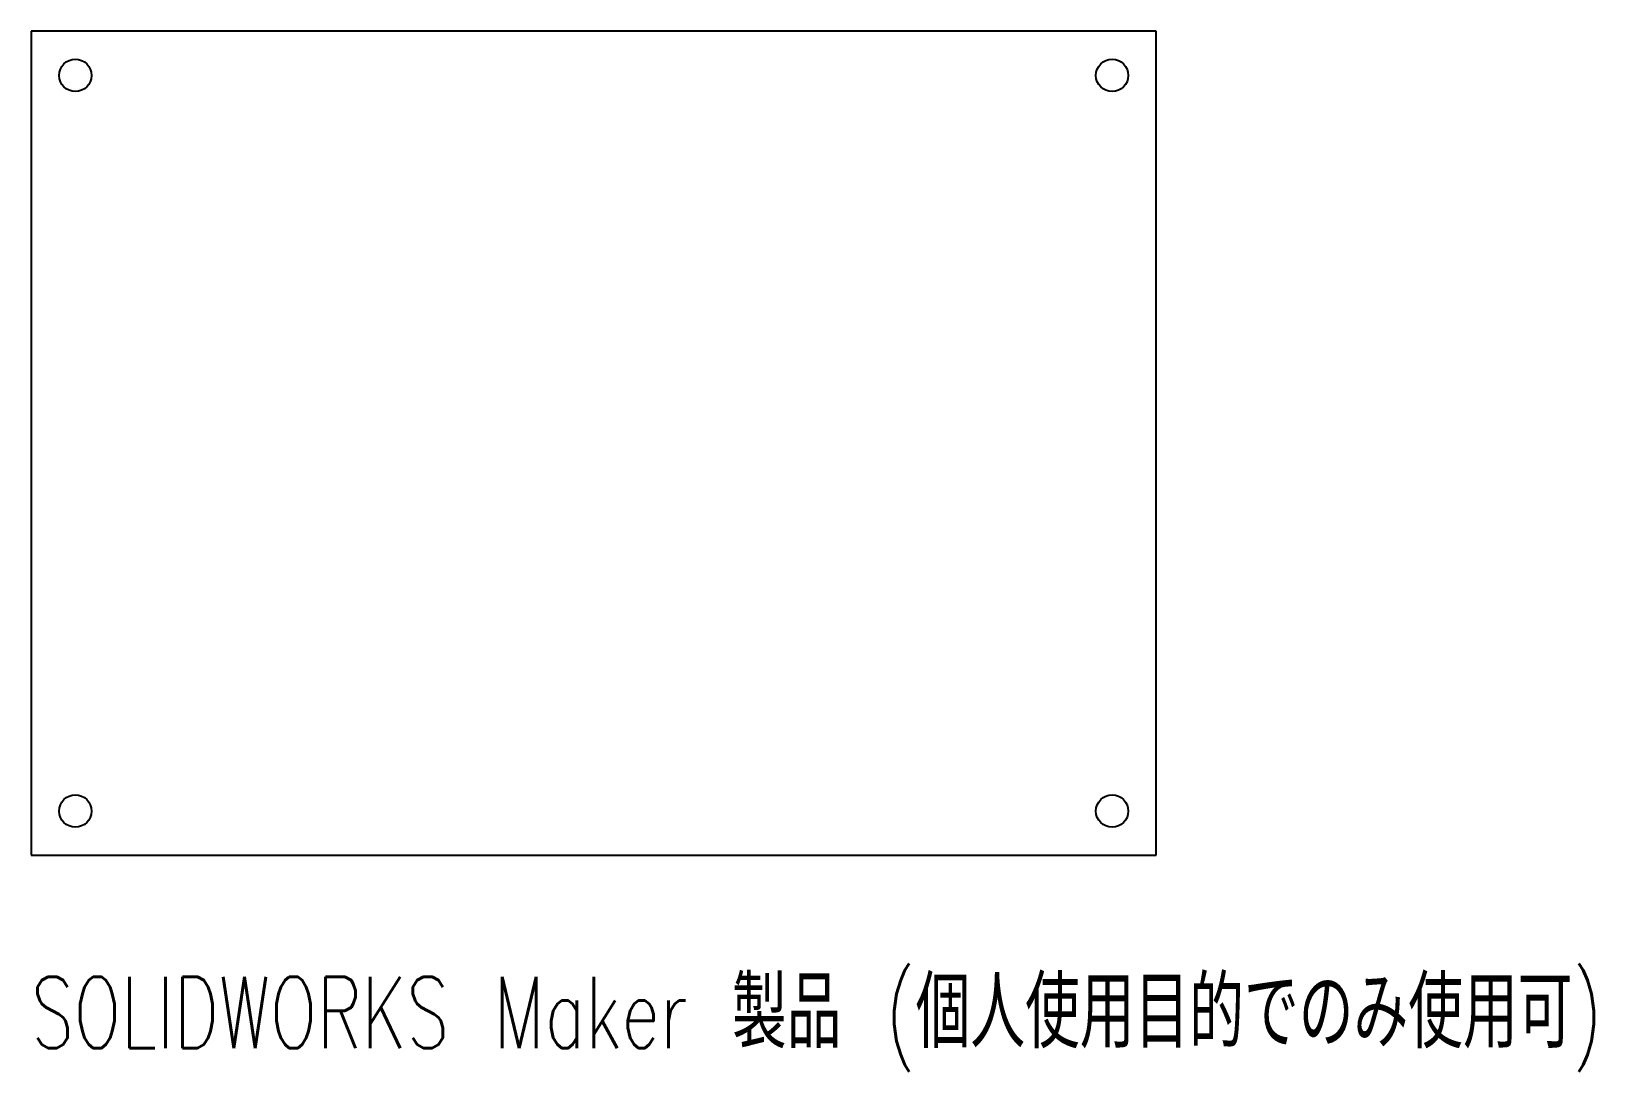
# Model space of a CAD drawing. Header units: millimetres. Extents: x 0 to 106, y -15 to 56.
import ezdxf

# ---------------------------------------------------------------- set-up
doc = ezdxf.new("R2010")
doc.units = ezdxf.units.MM
doc.styles.add('SLDTEXTSTYLE0', font='TXT', dxfattribs={"width": 0.7, "bigfont": 'bigfont'})

msp = doc.modelspace()

# ---------------------------------------------------------------- linework, layer by layer
at = {"color": 7, "linetype": 'Continuous', "lineweight": 25}
for p, q in [((0, 56), (0, 0)), ((76.5, 56), (0, 56)), ((76.5, 0), (76.5, 56)), ((0, 0), (76.5, 0))]:
    msp.add_line(p, q, dxfattribs=at)
for centre in [(3, 53), (73.5, 53), (3, 3), (73.5, 3)]:
    msp.add_circle(centre, 1.1, dxfattribs=at)

# ---------------------------------------------------------------- texts
at = {"color": 7, "linetype": 'Continuous', "insert": (0, -8.27), "char_height": 4.8336, "attachment_point": 1, "style": 'SLDTEXTSTYLE0'}
msp.add_mtext('SOLIDWORKS Maker 製品 (個人使用目的でのみ使用可)', dxfattribs=at)

doc.saveas('drawing.dxf')
